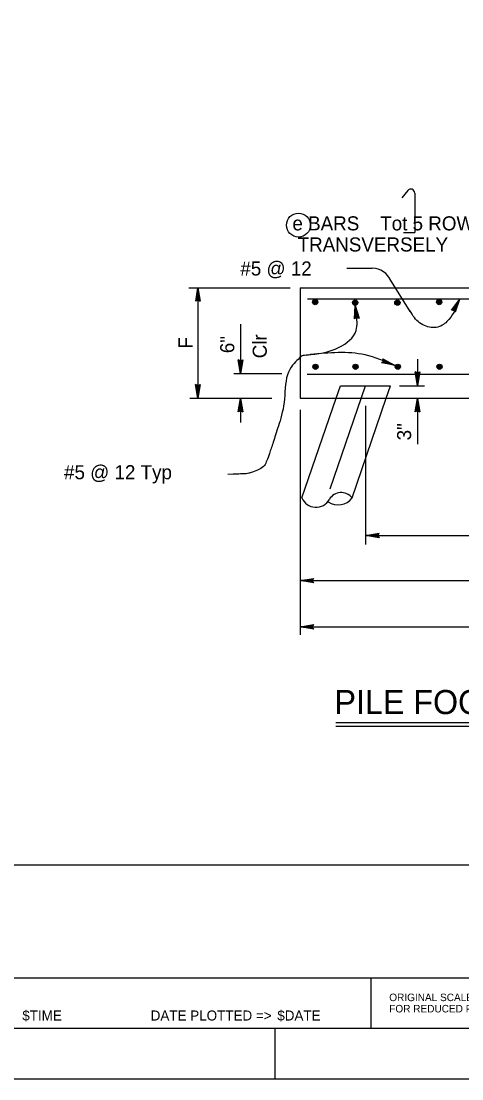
# Model space of a CAD drawing. Extents: x 0 to 2.83, y 0 to 1.83.
# Drawn here: x 0.977 to 1.343, y 0 to 0.877 of the extents above; entities that cross this region are included whole.
import ezdxf

# ---------------------------------------------------------------- set-up
doc = ezdxf.new("R2010")
doc.units = 0
for name, color, linetype in [('10 Sheet Format', 7, 'Continuous'), ('201 Center and Station Line', 7, 'Continuous'), ('210 Border', 7, 'Continuous'), ('212 Leaders and Dim Lines', 7, 'Continuous'), ('213 Rebar', 7, 'Continuous'), ('214 Text and Titles', 7, 'Continuous'), ('240 Concrete', 7, 'Continuous')]:
    doc.layers.add(name, color=color, linetype=linetype)

msp = doc.modelspace()

# ---------------------------------------------------------------- linework, layer by layer
at = {"layer": '10 Sheet Format'}
msp.add_lwpolyline([(0, 0), (2.83333, 0), (2.83333, 1.83333), (0, 1.83333)], close=True, dxfattribs=at)
at = {"layer": '201 Center and Station Line'}
msp.add_line((1.23331, 0.48906), (1.26266, 0.57431), dxfattribs=at)
at = {"layer": '210 Border'}
for p, q in [((2.79167, 0.17708), (0.08333, 0.17708)), ((2.79167, 0.08333), (0.08333, 0.08333)), ((1.26709, 0.08333), (1.26709, 0.04167)), ((2.79167, 0.04167), (0.08333, 0.04167)), ((1.1875, 0.04167), (1.1875, 0))]:
    msp.add_line(p, q, dxfattribs=at)
at = {"layer": '212 Leaders and Dim Lines'}
for p, q in [((1.24724, 0.67182), (1.26836, 0.67182)), ((1.29991, 0.63601), (1.28279, 0.66309)), ((1.29991, 0.63601), (1.28279, 0.66309)), ((1.11603, 0.65561), (1.20025, 0.65561)), ((1.1218, 0.64467), (1.12362, 0.65561)), ((1.12226, 0.64495), (1.12362, 0.65561)), ((1.12362, 0.65561), (1.12271, 0.64523)), ((1.12362, 0.65561), (1.12317, 0.64552)), ((1.12362, 0.65561), (1.12362, 0.56402)), ((1.12362, 0.6458), (1.12362, 0.65561)), ((1.12362, 0.65561), (1.12545, 0.64467)), ((1.12454, 0.64523), (1.12362, 0.65561)), ((1.12408, 0.64552), (1.12362, 0.65561)), ((1.12362, 0.65561), (1.125, 0.64495)), ((1.12271, 0.64523), (1.1218, 0.64467)), ((1.12271, 0.64523), (1.12362, 0.6458)), ((1.12362, 0.6458), (1.12454, 0.64523)), ((1.12454, 0.64523), (1.12545, 0.64467)), ((1.25369, 0.62987), (1.25406, 0.64101)), ((1.25536, 0.63123), (1.25406, 0.64101)), ((1.25406, 0.64101), (1.25733, 0.63036)), ((1.25635, 0.63079), (1.25406, 0.64101)), ((1.25406, 0.64101), (1.25453, 0.63055)), ((1.25411, 0.63021), (1.25406, 0.64101)), ((1.25406, 0.64101), (1.25494, 0.63089)), ((1.25585, 0.63101), (1.25406, 0.64101)), ((1.25406, 0.64101), (1.25684, 0.63057)), ((1.334, 0.63708), (1.34082, 0.6459)), ((1.33453, 0.63712), (1.34082, 0.6459)), ((1.34082, 0.6459), (1.33507, 0.63715)), ((1.34082, 0.6459), (1.33561, 0.63718)), ((1.33615, 0.63721), (1.34082, 0.6459)), ((1.33642, 0.63675), (1.34082, 0.6459)), ((1.33669, 0.63628), (1.34082, 0.6459)), ((1.34082, 0.6459), (1.33696, 0.63581)), ((1.34082, 0.6459), (1.33723, 0.63535)), ((1.25453, 0.63055), (1.25536, 0.63123)), ((1.25536, 0.63123), (1.25635, 0.63079)), ((1.33507, 0.63715), (1.334, 0.63708)), ((1.33507, 0.63715), (1.33615, 0.63721)), ((1.33615, 0.63721), (1.33669, 0.63628)), ((1.33669, 0.63628), (1.33723, 0.63535)), ((1.15906, 0.62535), (1.15906, 0.58994)), ((1.25453, 0.63055), (1.25369, 0.62987)), ((1.25635, 0.63079), (1.25733, 0.63036)), ((1.27731, 0.59572), (1.27708, 0.59678)), ((1.27708, 0.59678), (1.28685, 0.5914)), ((1.2772, 0.59625), (1.28685, 0.5914)), ((1.30584, 0.59657), (1.30584, 0.58001)), ((1.15811, 0.59541), (1.15717, 0.59599)), ((1.15906, 0.58471), (1.15717, 0.59599)), ((1.15906, 0.58471), (1.15764, 0.5957)), ((1.15811, 0.59541), (1.15906, 0.58471)), ((1.15906, 0.59483), (1.15811, 0.59541)), ((1.15859, 0.59512), (1.15906, 0.58471)), ((1.16094, 0.59599), (1.15906, 0.58471)), ((1.16047, 0.5957), (1.15906, 0.58471)), ((1.15906, 0.58471), (1.16, 0.59541)), ((1.16, 0.59541), (1.15906, 0.59483)), ((1.15906, 0.58471), (1.15953, 0.59512)), ((1.15906, 0.59483), (1.15906, 0.58471)), ((1.16, 0.59541), (1.16094, 0.59599)), ((1.2767, 0.59399), (1.27587, 0.59331)), ((1.28685, 0.5914), (1.27587, 0.59331)), ((1.28685, 0.5914), (1.27628, 0.59365)), ((1.27754, 0.59467), (1.2767, 0.59399)), ((1.2767, 0.59399), (1.28685, 0.5914)), ((1.27712, 0.59433), (1.28685, 0.5914)), ((1.28685, 0.5914), (1.27731, 0.59572)), ((1.27731, 0.59572), (1.27754, 0.59467)), ((1.28685, 0.5914), (1.27743, 0.5952)), ((1.27754, 0.59467), (1.28685, 0.5914)), ((1.15338, 0.58466), (1.19322, 0.58466)), ((1.3049, 0.58548), (1.30396, 0.58606)), ((1.30584, 0.57477), (1.30396, 0.58606)), ((1.30584, 0.57477), (1.30443, 0.58577)), ((1.3049, 0.58548), (1.30584, 0.57477)), ((1.30584, 0.5849), (1.3049, 0.58548)), ((1.30537, 0.58519), (1.30584, 0.57477)), ((1.30772, 0.58606), (1.30584, 0.57477)), ((1.30725, 0.58577), (1.30584, 0.57477)), ((1.30584, 0.57477), (1.30678, 0.58548)), ((1.30678, 0.58548), (1.30584, 0.5849)), ((1.30584, 0.57477), (1.30631, 0.58519)), ((1.30584, 0.5849), (1.30584, 0.57477)), ((1.30678, 0.58548), (1.30772, 0.58606)), ((1.12268, 0.57481), (1.12174, 0.57539)), ((1.12362, 0.5641), (1.12174, 0.57539)), ((1.12362, 0.5641), (1.12221, 0.5751)), ((1.12268, 0.57481), (1.12362, 0.5641)), ((1.12362, 0.57423), (1.12268, 0.57481)), ((1.12315, 0.57452), (1.12362, 0.5641)), ((1.12551, 0.57539), (1.12362, 0.5641)), ((1.12504, 0.5751), (1.12362, 0.5641)), ((1.12362, 0.5641), (1.12457, 0.57481)), ((1.12457, 0.57481), (1.12362, 0.57423)), ((1.12362, 0.5641), (1.12409, 0.57452)), ((1.12362, 0.57423), (1.12362, 0.5641)), ((1.12457, 0.57481), (1.12551, 0.57539)), ((1.29089, 0.57444), (1.31156, 0.57444)), ((1.11697, 0.56402), (1.18507, 0.56402)), ((1.15717, 0.5527), (1.15906, 0.56399)), ((1.15764, 0.553), (1.15906, 0.56399)), ((1.15906, 0.56399), (1.15812, 0.55329)), ((1.15906, 0.56399), (1.15859, 0.55358)), ((1.15906, 0.55387), (1.15906, 0.56399)), ((1.15906, 0.56399), (1.16094, 0.5527)), ((1.16, 0.55329), (1.15906, 0.56399)), ((1.15953, 0.55358), (1.15906, 0.56399)), ((1.15906, 0.56399), (1.16047, 0.553)), ((1.15906, 0.56399), (1.15906, 0.54384)), ((1.30396, 0.5527), (1.30584, 0.56399)), ((1.30443, 0.553), (1.30584, 0.56399)), ((1.30584, 0.56399), (1.3049, 0.55329)), ((1.30584, 0.56399), (1.30537, 0.55358)), ((1.30584, 0.55387), (1.30584, 0.56399)), ((1.30584, 0.56399), (1.30773, 0.5527)), ((1.30678, 0.55329), (1.30584, 0.56399)), ((1.30631, 0.55358), (1.30584, 0.56399)), ((1.30584, 0.56399), (1.30725, 0.553)), ((1.30584, 0.56399), (1.30584, 0.52593)), ((1.15812, 0.55329), (1.15717, 0.5527)), ((1.15812, 0.55329), (1.15906, 0.55387)), ((1.15906, 0.55387), (1.16, 0.55329)), ((1.16, 0.55329), (1.16094, 0.5527)), ((1.20843, 0.55436), (1.20843, 0.36811)), ((1.26266, 0.55787), (1.26266, 0.44295)), ((1.3049, 0.55329), (1.30396, 0.5527)), ((1.3049, 0.55329), (1.30584, 0.55387)), ((1.30584, 0.55387), (1.30678, 0.55329)), ((1.30678, 0.55329), (1.30773, 0.5527)), ((1.26266, 0.45031), (1.59124, 0.45031)), ((1.26279, 0.45031), (1.27408, 0.45219)), ((1.26279, 0.45031), (1.27379, 0.45172)), ((1.2735, 0.45125), (1.26279, 0.45031)), ((1.27321, 0.45078), (1.26279, 0.45031)), ((1.27292, 0.45031), (1.26279, 0.45031)), ((1.27408, 0.44842), (1.26279, 0.45031)), ((1.26279, 0.45031), (1.2735, 0.44937)), ((1.27379, 0.4489), (1.26279, 0.45031)), ((1.26279, 0.45031), (1.27321, 0.44984)), ((1.27292, 0.45031), (1.2735, 0.45125)), ((1.2735, 0.44937), (1.27292, 0.45031)), ((1.2735, 0.45125), (1.27408, 0.45219)), ((1.2735, 0.44937), (1.27408, 0.44842)), ((1.20843, 0.41289), (1.21971, 0.41478)), ((1.20843, 0.41289), (1.21942, 0.4143)), ((1.21913, 0.41383), (1.20843, 0.41289)), ((1.21884, 0.41336), (1.20843, 0.41289)), ((1.21855, 0.41289), (1.20843, 0.41289)), ((1.21971, 0.41101), (1.20843, 0.41289)), ((1.20843, 0.41289), (1.21913, 0.41195)), ((1.21942, 0.41148), (1.20843, 0.41289)), ((1.20843, 0.41289), (1.21884, 0.41242)), ((1.20843, 0.41289), (1.59124, 0.41289)), ((1.21855, 0.41289), (1.21913, 0.41383)), ((1.21913, 0.41195), (1.21855, 0.41289)), ((1.21913, 0.41383), (1.21971, 0.41478)), ((1.21913, 0.41195), (1.21971, 0.41101)), ((1.20843, 0.37459), (1.21971, 0.37647)), ((1.20843, 0.37459), (1.21942, 0.376)), ((1.21913, 0.37553), (1.20843, 0.37459)), ((1.21884, 0.37506), (1.20843, 0.37459)), ((1.21855, 0.37459), (1.20843, 0.37459)), ((1.21971, 0.3727), (1.20843, 0.37459)), ((1.20843, 0.37459), (1.21913, 0.37365)), ((1.21942, 0.37317), (1.20843, 0.37459)), ((1.20843, 0.37459), (1.21884, 0.37412)), ((1.20843, 0.37459), (1.67633, 0.37459)), ((1.21855, 0.37459), (1.21913, 0.37553)), ((1.21913, 0.37365), (1.21855, 0.37459)), ((1.21913, 0.37553), (1.21971, 0.37647)), ((1.21913, 0.37365), (1.21971, 0.3727))]:
    msp.add_line(p, q, dxfattribs=at)
msp.add_arc((1.26836, 0.65541), 0.0164, 20.78057, 90, dxfattribs=at)
for points in [[(1.21376, 0.59985), (1.24091, 0.60632), (1.25492, 0.62011), (1.25492, 0.63455), (1.25406, 0.64101)], [(1.34082, 0.6459), (1.33195, 0.62939), (1.32406, 0.62348), (1.31297, 0.62372), (1.30336, 0.63087), (1.29967, 0.63654)], [(1.28685, 0.5914), (1.26238, 0.6), (1.21721, 0.60028)]]:
    msp.add_spline(points, degree=3, dxfattribs=at)
msp.add_open_spline([(1.21699, 0.60028), (1.21419, 0.59955), (1.21043, 0.59983), (1.20859, 0.59808), (1.19568, 0.58582), (1.19626, 0.55937), (1.1901, 0.54002), (1.186, 0.52712), (1.18286, 0.51781), (1.18069, 0.5121), (1.17925, 0.5083), (1.17507, 0.50514), (1.16816, 0.50264), (1.16592, 0.50184), (1.16364, 0.50142), (1.1613, 0.5014), (1.15975, 0.50138), (1.15544, 0.50117), (1.14838, 0.50077)], degree=3, dxfattribs=at)
at = {"layer": '213 Rebar'}
for p, q in [((1.29777, 0.73623), (1.29293, 0.73022)), ((1.30354, 0.73418), (1.30354, 0.70146)), ((1.29417, 0.70146), (1.30354, 0.70146)), ((1.21467, 0.64649), (1.66841, 0.64649)), ((1.21431, 0.58403), (1.64603, 0.58403))]:
    msp.add_line(p, q, dxfattribs=at)
for centre, radius in [((1.22094, 0.64376), 0.00217), ((1.22094, 0.64376), 0.00175), ((1.22094, 0.64376), 0.00134), ((1.22094, 0.64376), 0.000922), ((1.22094, 0.64376), 0.000506), ((1.25413, 0.64334), 0.00217), ((1.25413, 0.64334), 0.00175), ((1.25413, 0.64334), 0.00134), ((1.25413, 0.64334), 0.000922), ((1.25413, 0.64334), 0.000506), ((1.28918, 0.64334), 0.00217), ((1.28918, 0.64334), 0.00175), ((1.28918, 0.64334), 0.00134), ((1.28918, 0.64334), 0.000922), ((1.28918, 0.64334), 0.000506), ((1.32389, 0.64376), 0.00217), ((1.32389, 0.64376), 0.00175), ((1.32389, 0.64376), 0.00134), ((1.32389, 0.64376), 0.000922), ((1.32389, 0.64376), 0.000506), ((1.22122, 0.59015), 0.00217), ((1.22122, 0.59015), 0.00175), ((1.22122, 0.59015), 0.00134), ((1.22122, 0.59015), 0.000922), ((1.22122, 0.59015), 0.000506), ((1.25447, 0.59017), 0.00217), ((1.25447, 0.59017), 0.00175), ((1.25447, 0.59017), 0.00134), ((1.25447, 0.59017), 0.000922), ((1.25447, 0.59017), 0.000506), ((1.28953, 0.59017), 0.00217), ((1.28953, 0.59017), 0.00175), ((1.28953, 0.59017), 0.00134), ((1.28953, 0.59017), 0.000922), ((1.28953, 0.59017), 0.000506), ((1.32416, 0.59015), 0.00217), ((1.32416, 0.59015), 0.00175), ((1.32416, 0.59015), 0.00134), ((1.32416, 0.59015), 0.000922), ((1.32416, 0.59015), 0.000506)]:
    msp.add_circle(centre, radius, dxfattribs=at)
msp.add_arc((1.30029, 0.73418), 0.00325, 0, 141.36852, dxfattribs=at)
at = {"layer": '214 Text and Titles'}
for p, q in [((1.23804, 0.29544), (1.61737, 0.29544)), ((1.23804, 0.29219), (1.61737, 0.29219))]:
    msp.add_line(p, q, dxfattribs=at)
msp.add_circle((1.20706, 0.7076), 0.00991, dxfattribs=at)
at = {"layer": '240 Concrete'}
for p, q in [((1.20842, 0.65561), (1.66856, 0.65561)), ((1.20843, 0.65561), (1.20843, 0.56402)), ((1.23829, 0.56402), (1.24183, 0.57431)), ((1.24183, 0.57431), (1.2835, 0.57431)), ((1.27995, 0.56402), (1.2835, 0.57431)), ((1.20843, 0.56402), (1.67635, 0.56402)), ((1.20991, 0.48161), (1.23829, 0.56402)), ((1.25158, 0.48161), (1.27995, 0.56402))]:
    msp.add_line(p, q, dxfattribs=at)
for centre, radius, start, end in [((1.24263, 0.47441), 0.01149, 38.84479, 149.46336), ((1.22165, 0.48645), 0.0127, 202.3985, 330.73786), ((1.23996, 0.49066), 0.01496, 236.49165, 322.22812)]:
    msp.add_arc(centre, radius, start, end, dxfattribs=at)

# ---------------------------------------------------------------- texts
at = {"layer": '10 Sheet Format'}
for s, height, p in [('$TIME', 0.008333, (0.97789, 0.04833)), ('DATE PLOTTED =>', 0.0083333, (1.08446, 0.04833)), ('$DATE', 0.008333, (1.18951, 0.04833))]:
    msp.add_text(s, height=height, dxfattribs=at).set_placement(p)
at = {"layer": '210 Border'}
for s, p in [('ORIGINAL SCALE IN INCHES', (1.28242, 0.06441)), ('FOR REDUCED PLANS', (1.28242, 0.05504))]:
    msp.add_text(s, height=0.0062344, dxfattribs=at).set_placement(p)
at = {"layer": '212 Leaders and Dim Lines'}
for s, height, p in [('F', 0.01167, (1.11919, 0.60522)), ('6" ', 0.011667, (1.15382, 0.60143)), ('Clr', 0.011667, (1.18077, 0.59718)), ('3"', 0.011667, (1.3006, 0.52917))]:
    msp.add_text(s, height=height, rotation=90, dxfattribs=at).set_placement(p)
at = {"layer": '214 Text and Titles'}
for s, height, p in [('e BARS    Tot 5 ROWS', 0.0116667, (1.20208, 0.70319)), (' TRANSVERSELY', 0.0116667, (1.20208, 0.68569)), ('#5 @ 12', 0.011667, (1.15886, 0.66579)), ('#5 @ 12 Typ', 0.0116667, (1.01254, 0.49693)), ('PILE FOOTING SECTION', 0.0200026, (1.23699, 0.30228))]:
    msp.add_text(s, height=height, dxfattribs=at).set_placement(p)

doc.saveas('drawing.dxf')
